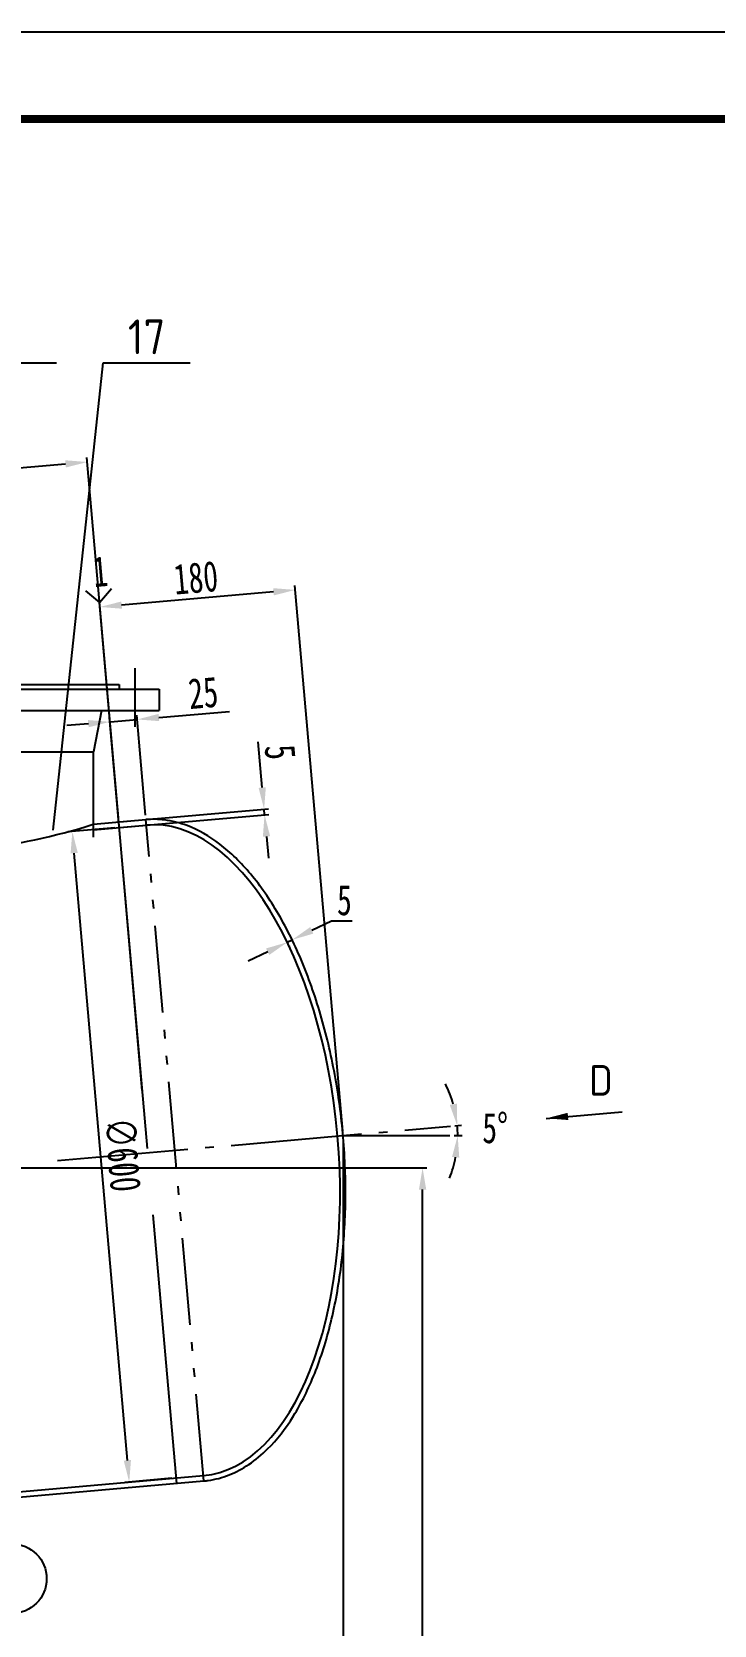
# Model space of a CAD drawing. Extents: x 3752 to 5058, y 2005 to 3221.
# Drawn here: x 4144.2 to 4222.5, y 3038.3 to 3221.3 of the extents above; entities that cross this region are included whole.
import ezdxf
from ezdxf.enums import TextEntityAlignment as Align

# ---------------------------------------------------------------- set-up
doc = ezdxf.new("R2010")
doc.units = 0
doc.linetypes.add('CENTER', pattern=[20, 15, -2, 1, -2])
doc.linetypes.add('DIVIDE', pattern=[18, 10, -2, 1, -2, 1, -2])
doc.layers.get('0').update_dxf_attribs({"linetype": 'CONTINUOUS'})
doc.layers.get('Defpoints').update_dxf_attribs({"linetype": 'CONTINUOUS'})
for name, color, linetype in [('1', 7, 'CONTINUOUS'), ('2', 1, 'CONTINUOUS'), ('3', 2, 'CENTER'), ('4', 6, 'DIVIDE'), ('pbz', 7, 'CONTINUOUS'), ('pm_bz', 7, 'CONTINUOUS')]:
    doc.layers.add(name, color=color, linetype=linetype)
doc.styles.add('ACISOTS', font='isocp.shx', dxfattribs={"height": 1, "bigfont": 'gbcbig.shx'})
doc.styles.add('HZ5', font='GungsuhChe.ttf', dxfattribs={"width": 0.75})
doc.dimstyles.new('8', dxfattribs={"dimtxt": 3.5, "dimasz": 2.5, "dimexe": 0.5, "dimexo": 0.5, "dimtad": 1, "dimdec": 0, "dimlfac": 8, "dimzin": 0, "dimdsep": 46, "dimtxsty": 'HZ5', "dimcen": 0, "dimadec": 0, "dimazin": 0, "dimtfac": 0.857143, "dimtdec": 0, "dimtmove": 0, "dimatfit": 0, "dimfxl": 0, "dimtvp": 1.5, "dimtolj": 1, "dimtzin": 0, "dimarcsym": 0})
doc.dimstyles.new('副本8', dxfattribs={"dimtxt": 3.5, "dimasz": 2.5, "dimexe": 0.5, "dimexo": 0.5, "dimtad": 1, "dimtih": 1, "dimtoh": 1, "dimdec": 0, "dimlfac": 8, "dimzin": 0, "dimdsep": 46, "dimtxsty": 'HZ5', "dimcen": 0, "dimadec": 0, "dimazin": 0, "dimtfac": 0.857143, "dimtdec": 0, "dimtmove": 0, "dimatfit": 0, "dimfxl": 0, "dimtvp": 1.5, "dimtolj": 1, "dimtzin": 0, "dimarcsym": 0})

# ---------------------------------------------------------------- blocks, each defined once
blk = doc.blocks.new('*D15')
at = {"layer": '1', "color": 0, "lineweight": -2}
for p, q in [((3978.17, 3107.54), (3980.42, 3108.62)), ((3980.42, 3108.62), (3982.8, 3108.62)), ((3975.36, 3106.17), (3975.92, 3106.45)), ((3975.56, 3105.75), (3975.58, 3105.72)), ((3976.12, 3106.02), (3976.14, 3106)), ((3973.11, 3105.08), (3970.86, 3103.99))]:
    blk.add_line(p, q, dxfattribs=at)
at = {"layer": '1', "color": 0}
for points in [[(3977.99, 3107.91), (3978.35, 3107.16), (3975.92, 3106.45)], [(3972.93, 3105.46), (3973.29, 3104.71), (3975.36, 3106.17)]]:
    blk.add_solid(points, dxfattribs=at)
at = {"layer": 'Defpoints', "color": 0}
for p in [(3975.34, 3106.2), (3975.91, 3106.47), (3975.92, 3106.45)]:
    blk.add_point(p, dxfattribs=at)
at = {"layer": '1', "color": 0, "insert": (3981.92, 3111), "char_height": 3.5, "attachment_point": 5, "style": 'HZ5'}
blk.add_mtext('\\A1;5', dxfattribs=at)
blk = doc.blocks.new('*D28')
at = {"layer": '1', "color": 0, "lineweight": -2}
for p, q in [((4109.48, 3168.35), (4148.09, 3171.73)), ((4154.15, 3131.09), (4150.53, 3172.44)), ((4109.21, 3142.81), (4106.95, 3168.63))]:
    blk.add_line(p, q, dxfattribs=at)
at = {"layer": '1', "color": 0}
for points in [[(4148.05, 3172.14), (4148.12, 3171.31), (4150.58, 3171.94)], [(4109.45, 3168.76), (4109.52, 3167.93), (4106.99, 3168.13)]]:
    blk.add_solid(points, dxfattribs=at)
at = {"layer": 'Defpoints', "color": 0}
for p in [(4150.58, 3171.94), (4109.25, 3142.32), (4154.19, 3130.59)]:
    blk.add_point(p, dxfattribs=at)
at = {"layer": '1', "color": 0, "insert": (4128.57, 3172.48), "char_height": 3.5, "attachment_point": 5, "rotation": 5, "style": 'HZ5'}
blk.add_mtext('\\A1;350', dxfattribs=at)
blk = doc.blocks.new('*D29')
at = {"layer": '1', "color": 0, "lineweight": -2}
for p, q in [((4154.21, 3130.47), (4153.14, 3142.6)), ((4153.19, 3142.1), (4156.3, 3142.37)), ((4157.26, 3131.36), (4156.26, 3142.87)), ((4158.79, 3142.59), (4166.89, 3143.3)), ((4150.7, 3141.88), (4148.21, 3141.67))]:
    blk.add_line(p, q, dxfattribs=at)
at = {"layer": '1', "color": 0}
for points in [[(4150.66, 3142.3), (4150.73, 3141.47), (4153.19, 3142.1)], [(4158.76, 3143.01), (4158.83, 3142.18), (4156.3, 3142.37)]]:
    blk.add_solid(points, dxfattribs=at)
at = {"layer": 'Defpoints', "color": 0}
for p in [(4156.3, 3142.37), (4154.25, 3129.97), (4157.31, 3130.86)]:
    blk.add_point(p, dxfattribs=at)
at = {"layer": '1', "color": 0, "insert": (4163.88, 3145.42), "char_height": 3.5, "attachment_point": 5, "rotation": 5, "style": 'HZ5'}
blk.add_mtext('\\A1;25', dxfattribs=at)
blk = doc.blocks.new('焊缝1')
at = {"layer": '1'}
for p, q in [((-1.49, 1.49), (0, 0)), ((0, 0), (1.49, 1.49))]:
    blk.add_line(p, q, dxfattribs=at)
at = {"layer": '1', "style": 'HZ5', "width": 0.75}
blk.add_text('1', height=3.5, dxfattribs=at).set_placement((-0.47, 1.83))
blk = doc.blocks.new('*D38')
at = {"layer": '1', "color": 0, "lineweight": -2}
for p, q in [((4153.75, 3129.93), (4148.36, 3129.45)), ((4155.18, 3057.27), (4149.07, 3127.01)), ((4160.29, 3055.21), (4154.9, 3054.74))]:
    blk.add_line(p, q, dxfattribs=at)
at = {"layer": '1', "color": 0}
for points in [[(4149.49, 3127.04), (4148.66, 3126.97), (4148.86, 3129.5)], [(4155.59, 3057.31), (4154.76, 3057.24), (4155.39, 3054.78)]]:
    blk.add_solid(points, dxfattribs=at)
at = {"layer": 'Defpoints', "color": 0}
for p in [(4148.86, 3129.5), (4154.25, 3129.97), (4160.79, 3055.26)]:
    blk.add_point(p, dxfattribs=at)
at = {"layer": '1', "color": 0, "insert": (4154.66, 3092.36), "char_height": 3.5, "attachment_point": 5, "rotation": 275, "style": 'HZ5'}
blk.add_mtext('\\A1;\\A1;∅600', dxfattribs=at)
blk = doc.blocks.new('*D39')
at = {"layer": '1', "color": 0, "lineweight": -2}
for p, q in [((4170.65, 3134.54), (4170.19, 3139.79)), ((4154.69, 3130.64), (4171.37, 3132.09)), ((4154.75, 3130.01), (4171.42, 3131.47)), ((4170.92, 3131.43), (4170.87, 3132.05)), ((4171.14, 3128.94), (4171.36, 3126.45))]:
    blk.add_line(p, q, dxfattribs=at)
at = {"layer": '1', "color": 0}
for points in [[(4171.07, 3134.58), (4170.24, 3134.51), (4170.87, 3132.05)], [(4171.56, 3128.97), (4170.73, 3128.9), (4170.92, 3131.43)]]:
    blk.add_solid(points, dxfattribs=at)
at = {"layer": 'Defpoints', "color": 0}
for p in [(4170.87, 3132.05), (4154.19, 3130.59), (4154.25, 3129.97)]:
    blk.add_point(p, dxfattribs=at)
at = {"layer": '1', "color": 0, "insert": (4172.72, 3138.62), "char_height": 3.5, "attachment_point": 5, "rotation": 275, "style": 'HZ5'}
blk.add_mtext('\\A1;5', dxfattribs=at)
blk = doc.blocks.new('*D71')
at = {"layer": '1', "color": 0, "lineweight": -2}
for p, q in [((3981.76, 3083.46), (3981.76, 2936.06)), ((3613.42, 3051.24), (3613.42, 2936.06)), ((3615.92, 2936.56), (3979.26, 2936.56))]:
    blk.add_line(p, q, dxfattribs=at)
at = {"layer": '1', "color": 0}
for points in [[(3615.92, 2936.98), (3615.92, 2936.15), (3613.42, 2936.56)], [(3979.26, 2936.98), (3979.26, 2936.15), (3981.76, 2936.56)]]:
    blk.add_solid(points, dxfattribs=at)
at = {"layer": 'Defpoints', "color": 0}
for p in [(3981.76, 3083.96), (3613.42, 3051.74), (3981.76, 2936.56)]:
    blk.add_point(p, dxfattribs=at)
at = {"layer": '1', "color": 0, "insert": (3797.59, 2938.94), "char_height": 3.5, "attachment_point": 5, "style": 'HZ5'}
blk.add_mtext('\\A1;~2950', dxfattribs=at)
blk = doc.blocks.new('xhbzcir')
at = {"color": 0, "const_width": 0.5}
blk.add_lwpolyline([(-0.25, 0, 1), (0.25, 0, 1)], format="xyb", close=True, dxfattribs=at)
blk = doc.blocks.new('*D73')
at = {"layer": '1', "color": 0}
for p, q in [((4192.7, 3094.57), (4193.59, 3094.57)), ((4192.75, 3095.69), (4193.54, 3095.76))]:
    blk.add_line(p, q, dxfattribs=at)
for start, end in [(15.8991, 26.7981), (360, 5), (338.2019, 349.1009)]:
    blk.add_arc((4179.93, 3094.57), 13.16, start, end, dxfattribs=at)
for points in [[(4193, 3098.25), (4192.18, 3098.1), (4193.04, 3095.72)], [(4192.44, 3092.12), (4193.27, 3092.05), (4193.09, 3094.57)]]:
    blk.add_solid(points, dxfattribs=at)
at = {"layer": 'Defpoints', "color": 0}
for p in [(4179.93, 3094.57), (4192.2, 3094.57), (4192.25, 3095.65), (4193.09, 3094.96), (4147.17, 3091.71)]:
    blk.add_point(p, dxfattribs=at)
at = {"layer": '1', "color": 0, "insert": (4197.39, 3095.43), "char_height": 3.5, "attachment_point": 5, "style": 'HZ5'}
blk.add_mtext('\\A1;5%%d', dxfattribs=at)
blk = doc.blocks.new('*D130')
at = {"layer": '1', "color": 0, "lineweight": -2}
for p, q in [((4138.09, 3090.87), (4189.56, 3090.87)), ((4189.06, 2974.62), (4189.06, 3088.37)), ((4098.72, 2972.12), (4189.56, 2972.12))]:
    blk.add_line(p, q, dxfattribs=at)
at = {"layer": '1', "color": 0}
for points in [[(4188.64, 3088.37), (4189.48, 3088.37), (4189.06, 3090.87)], [(4188.64, 2974.62), (4189.48, 2974.62), (4189.06, 2972.12)]]:
    blk.add_solid(points, dxfattribs=at)
at = {"layer": 'Defpoints', "color": 0}
for p in [(4137.59, 3090.87), (4189.06, 3090.87), (4098.22, 2972.12)]:
    blk.add_point(p, dxfattribs=at)
at = {"layer": '1', "color": 0, "insert": (4186.69, 3031.49), "char_height": 3.5, "attachment_point": 5, "rotation": 90, "style": 'HZ5'}
blk.add_mtext('\\A1;950', dxfattribs=at)
blk = doc.blocks.new('*D131')
at = {"layer": '1', "color": 0, "lineweight": -2}
for p, q in [((4171.96, 3157.03), (4154.52, 3155.51)), ((4179.89, 3095.07), (4174.41, 3157.75)), ((4157.47, 3093.11), (4151.99, 3155.79))]:
    blk.add_line(p, q, dxfattribs=at)
at = {"layer": '1', "color": 0}
for points in [[(4171.92, 3157.45), (4171.99, 3156.62), (4174.45, 3157.25)], [(4154.49, 3155.92), (4154.56, 3155.09), (4152.03, 3155.29)]]:
    blk.add_solid(points, dxfattribs=at)
at = {"layer": 'Defpoints', "color": 0}
for p in [(4152.03, 3155.29), (4179.93, 3094.57), (4157.52, 3092.61)]:
    blk.add_point(p, dxfattribs=at)
at = {"layer": '1', "color": 0, "insert": (4163.03, 3158.64), "char_height": 3.5, "attachment_point": 5, "rotation": 5, "style": 'HZ5'}
blk.add_mtext('\\A1;180', dxfattribs=at)
blk = doc.blocks.new('n1')
at = {"layer": '2'}
for p, q in [((3590.83, 2875.4), (3633.33, 2875.4)), ((3590.83, 2875.4), (3590.83, 2872.96)), ((3595.46, 2875.96), (3628.71, 2875.96)), ((3595.46, 2875.96), (3595.46, 2875.4)), ((3628.71, 2875.96), (3628.71, 2875.4)), ((3633.33, 2875.4), (3633.33, 2872.96)), ((3590.83, 2872.96), (3633.33, 2872.96)), ((3597.46, 2872.96), (3598.39, 2868.21)), ((3626.71, 2872.96), (3625.77, 2868.21)), ((3598.39, 2868.21), (3625.77, 2868.21)), ((3598.39, 2858.42), (3598.39, 2868.21)), ((3625.77, 2858.42), (3625.77, 2868.21))]:
    blk.add_line(p, q, dxfattribs=at)
at = {"layer": '3'}
for p, q in [((3593.64, 2877.84), (3593.64, 2871.09)), ((3630.52, 2877.84), (3630.52, 2871.09))]:
    blk.add_line(p, q, dxfattribs=at)

msp = doc.modelspace()

# ---------------------------------------------------------------- linework, layer by layer
at = {"layer": '1'}
for p, q in [((3751.948, 3221.347), (4592.948, 3221.347)), ((3788.948, 3221.347), (4592.948, 3221.347)), ((4179.932, 3094.573), (4192.201, 3094.573))]:
    msp.add_line(p, q, dxfattribs=at)
at = {"layer": '1', "color": 7, "linetype": 'Continuous'}
msp.add_line((4203.257, 3096.556), (4211.973, 3097.319), dxfattribs=at)
at = {"layer": '1', "color": 0, "linetype": 'Continuous'}
msp.add_lwpolyline([(4203.257, 3096.556, 0, 0.833, 0), (4205.747, 3096.774, 0.833, 0.833, 0)], format="xyseb", dxfattribs=at)
at = {"layer": '1'}
msp.add_circle((4141.913, 3043.683), 4, dxfattribs=at)
at = {"layer": '1', "color": 1, "linetype": 'Continuous'}
msp.add_arc((4130.197, 3195.826), 68.794, 264.77781, 287.82778, dxfattribs=at)
at = {"layer": '2'}
for p, q in [((4151.281, 3130.337), (4157.308, 3130.865)), ((4151.281, 3129.71), (4157.362, 3130.242)), ((4156.892, 3099.766), (4154.195, 3130.592)), ((4160.84, 3054.632), (4158.144, 3085.459)), ((4116.704, 3051.398), (4163.899, 3055.527)), ((4118.709, 3050.946), (4163.954, 3054.905))]:
    msp.add_line(p, q, dxfattribs=at)
at = {"layer": '2', "const_width": 0.9}
msp.add_lwpolyline([(3776.948, 3211.347), (4582.948, 3211.347)], dxfattribs=at)
at = {"layer": '2'}
msp.add_ellipse((4160.631, 3092.885), major_axis=(-3.268, 37.357), ratio=0.5, start_param=3.1415927, end_param=6.2831853, dxfattribs=at)
msp.add_open_spline([(4163.954, 3054.905), (4164.122, 3054.92), (4164.29, 3054.939), (4165.27, 3055.075), (4166.072, 3055.288), (4167.637, 3055.909), (4168.399, 3056.316), (4169.873, 3057.313), (4170.584, 3057.903), (4172.334, 3059.64), (4173.329, 3060.911), (4175.142, 3063.824), (4175.961, 3065.467), (4177.398, 3069.063), (4178.016, 3071.017), (4179.032, 3075.166), (4179.431, 3077.361), (4179.994, 3081.914), (4180.159, 3084.271), (4180.251, 3089.062), (4180.177, 3091.496), (4179.795, 3096.35), (4179.486, 3098.771), (4178.643, 3103.512), (4178.109, 3105.832), (4176.836, 3110.287), (4176.097, 3112.421), (4174.439, 3116.427), (4173.52, 3118.298), (4171.532, 3121.71), (4170.464, 3123.25), (4168.213, 3125.944), (4167.029, 3127.098), (4164.582, 3128.972), (4163.318, 3129.692), (4161.179, 3130.498), (4160.314, 3130.716), (4158.734, 3130.913), (4158.018, 3130.927), (4157.308, 3130.865)], degree=3, knots=[3.1415924, 3.1415924, 3.1415924, 3.1415924, 3.1669258, 3.1669258, 3.2899288, 3.2899288, 3.4129317, 3.4129317, 3.5359347, 3.5359347, 3.7291334, 3.7291334, 3.9223321, 3.9223321, 4.1155308, 4.1155308, 4.3087296, 4.3087296, 4.5019283, 4.5019283, 4.695127, 4.695127, 4.8883257, 4.8883257, 5.0815244, 5.0815244, 5.2747231, 5.2747231, 5.4679218, 5.4679218, 5.6611205, 5.6611205, 5.8543192, 5.8543192, 6.047518, 6.047518, 6.1763405, 6.1763405, 6.2831853, 6.2831853, 6.2831853, 6.2831853], dxfattribs=at)
at = {"layer": '3'}
msp.add_line((4147.165, 3091.707), (4192.25, 3095.651), dxfattribs=at)
at = {"layer": '4'}
msp.add_line((4163.954, 3054.905), (4157.308, 3130.865), dxfattribs=at)
at = {"layer": 'pbz', "color": 0, "linetype": 'Continuous'}
for p, q in [((4137.046, 3183.319), (4147.046, 3183.319)), ((4146.675, 3129.637), (4152.387, 3183.319)), ((4152.387, 3183.319), (4162.387, 3183.319))]:
    msp.add_line(p, q, dxfattribs=at)

# ---------------------------------------------------------------- block references
at = {"layer": '1', "rotation": 4.999999999999999}
msp.add_blockref('焊缝1', (4151.991, 3155.787), dxfattribs=at)
at = {"layer": '1'}
msp.add_blockref('n1', (525.513, 270.431), dxfattribs=at)
at = {"layer": 'pbz', "color": 0, "linetype": 'Continuous', "xscale": 0.01, "yscale": 0.01, "zscale": 0.01}
msp.add_blockref('xhbzcir', (4146.675, 3129.637), dxfattribs=at)

# ---------------------------------------------------------------- texts
at = {"layer": '1', "color": 0, "linetype": 'Continuous', "style": 'ACISOTS'}
msp.add_text('D', height=3.5, dxfattribs=at).set_placement((4209.538, 3100.92), align=Align.MIDDLE)
at = {"layer": 'pm_bz', "color": 0, "style": 'ACISOTS'}
msp.add_text('17', height=4, dxfattribs=at).set_placement((4157.387, 3184.319), align=Align.CENTER)

# ---------------------------------------------------------------- dimensions: what is measured, and where the dimension line sits
at = {"layer": '1'}
for base, p1, p2, angle, picture, middle in [((4150.577, 3171.944), (4109.252, 3142.316), (4154.195, 3130.592), 5, '*D28', (4128.572, 3172.479)), ((4156.301, 3142.375), (4154.249, 3129.97), (4157.308, 3130.865), 5, '*D29', (4163.877, 3145.422)), ((4170.869, 3132.051), (4154.249, 3129.97), (4154.195, 3130.592), 95, '*D39', (4172.721, 3138.622))]:
    dim = msp.add_linear_dim(base=base, p1=p1, p2=p2, angle=angle, dimstyle='8', override={"dimtxsty": 'ACISOTS'}, dxfattribs=at)
    dim.commit()
    dim.dimension.update_dxf_attribs({"geometry": picture, "text_midpoint": middle})
dim = msp.add_aligned_dim(p1=(4179.932, 3094.573), p2=(4157.518, 3092.612), distance=-62.916, dimstyle='8', override={"dimtxsty": 'ACISOTS'}, dxfattribs=at)
dim.commit()
dim.dimension.update_dxf_attribs({"geometry": '*D131', "text_midpoint": (4163.034, 3158.635)})
for base, p1, p2, angle, text, picture, middle in [((4148.857, 3129.498), (4160.786, 3055.255), (4154.249, 3129.97), 95, '\\A1;∅600', '*D38', (4154.661, 3092.362)), ((4189.061, 3090.869), (4098.219, 2972.119), (4137.594, 3090.869), 90, '950', '*D130', (4186.686, 3031.494))]:
    dim = msp.add_linear_dim(base=base, p1=p1, p2=p2, angle=angle, text=text, dimstyle='8', override={"dimtxsty": 'ACISOTS'}, dxfattribs=at)
    dim.commit()
    dim.dimension.update_dxf_attribs({"geometry": picture, "text_midpoint": middle})
dim = msp.add_aligned_dim(p1=(4173.513, 3116.813), p2=(4174.076, 3117.085), distance=-0.032, dimstyle='副本8', override={"dimtxsty": 'ACISOTS'}, dxfattribs=at)
dim.commit()
dim.dimension.update_dxf_attribs({"geometry": '*D15', "text_midpoint": (4180.09, 3121.611), "insert": (198.17, 10.611)})
dim = msp.add_angular_dim_2l(base=(4193.089, 3094.956), line1=((4179.932, 3094.573), (4192.201, 3094.573)), line2=((4147.165, 3091.707), (4192.25, 3095.651)), text='5%%d', dimstyle='副本8', override={"dimtxsty": 'ACISOTS', "dimtmove": 2, "dimatfit": 3}, dxfattribs=at)
dim.commit()
dim.dimension.update_dxf_attribs({"geometry": '*D73', "text_midpoint": (4197.392, 3095.434), "dimtype": 162})
dim = msp.add_linear_dim(base=(4179.932, 2947.173), p1=(3811.589, 3062.348), p2=(4179.932, 3094.573), text='~2950', dimstyle='8', override={"dimtxsty": 'ACISOTS'}, dxfattribs=at)
dim.commit()
dim.dimension.update_dxf_attribs({"geometry": '*D71', "text_midpoint": (3995.761, 2949.548), "insert": (198.17, 10.611)})

doc.saveas('drawing.dxf')
